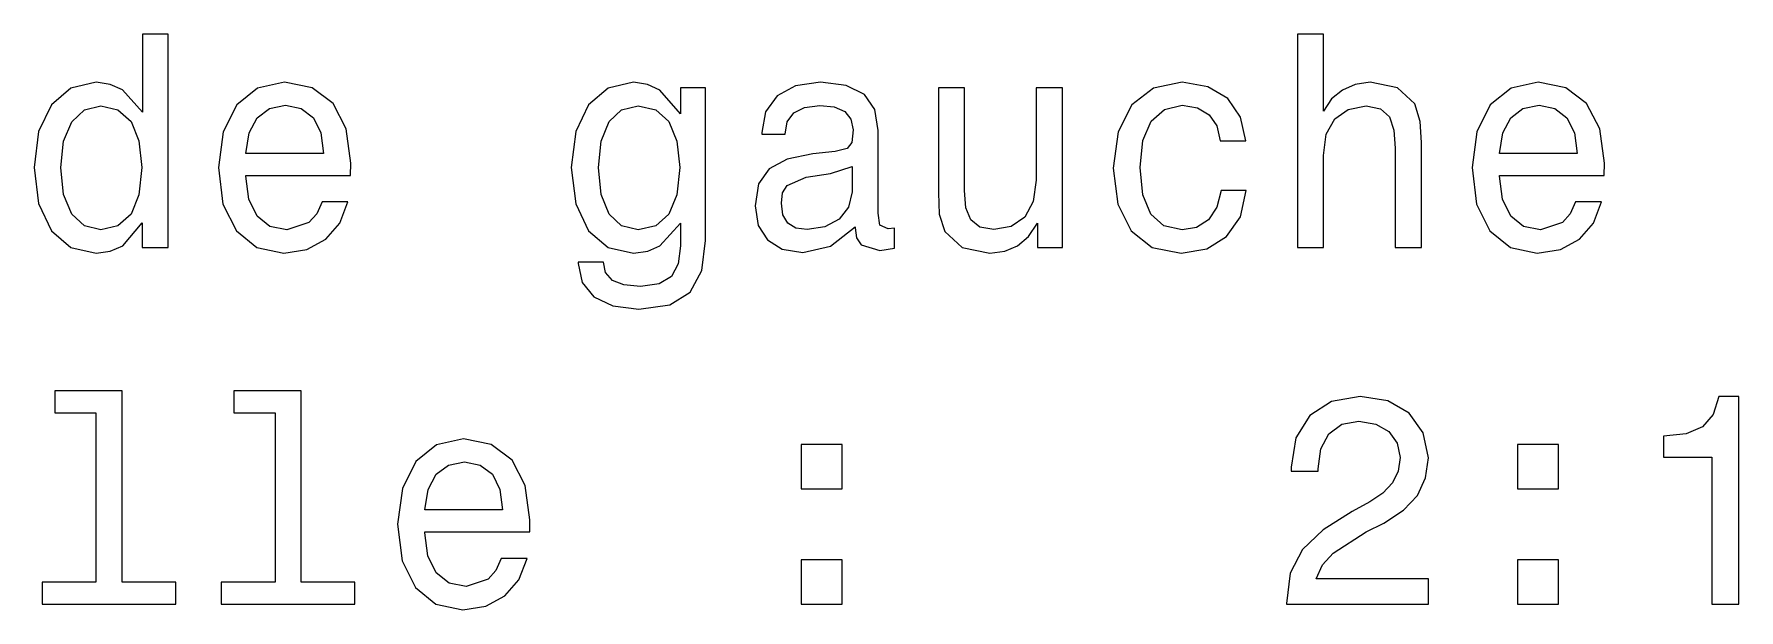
# Model space of a CAD drawing. Extents: x 0 to 420, y 0 to 297.
# Drawn here: x 313.13 to 342.03, y 87.82 to 97.58 of the extents above; entities that cross this region are included whole.
import ezdxf

# ---------------------------------------------------------------- set-up
doc = ezdxf.new("R2010")
doc.units = 0

msp = doc.modelspace()

# ---------------------------------------------------------------- linework, layer by layer
at = {"color": 7, "lineweight": 13}
for points in [[(314.956421, 94.376961), (314.956421, 93.958374), (315.400238, 93.958374), (315.400238, 97.579414), (314.961487, 97.579414), (314.961487, 96.253044), (314.623566, 96.63633), (314.416809, 96.727104), (314.179779, 96.762405), (313.751099, 96.661545), (313.418243, 96.37912), (313.201385, 95.925232), (313.125732, 95.315002), (313.201385, 94.704773), (313.418243, 94.245834), (313.751099, 93.958374), (314.179779, 93.862556), (314.416809, 93.897858), (314.628632, 93.988632)], [(334.544312, 93.958374), (334.988129, 93.958374), (334.988129, 95.521774), (335.033508, 95.879845), (335.179779, 96.14209), (335.406708, 96.303474), (335.70932, 96.363991), (335.951385, 96.31356), (336.102692, 96.177391), (336.178345, 95.950447), (336.203552, 95.647858), (336.203552, 93.958374), (336.647339, 93.958374), (336.647339, 95.738632), (336.627167, 96.096703), (336.536407, 96.394257), (336.238861, 96.666588), (335.774872, 96.762405), (335.522705, 96.727104), (335.305847, 96.631287), (335.124298, 96.479988), (334.988129, 96.273216), (334.988129, 97.579414), (334.544312, 97.579414)], [(316.716522, 95.183876), (318.49173, 95.183876), (318.496765, 95.390648), (318.416077, 95.970619), (318.194183, 96.404343), (317.841156, 96.666588), (317.372131, 96.762405), (316.913208, 96.661545), (316.560181, 96.37912), (316.333221, 95.920189), (316.252533, 95.315002), (316.328186, 94.694687), (316.555145, 94.240791), (316.903107, 93.958374), (317.356995, 93.862556), (317.750366, 93.928116), (318.073151, 94.099586), (318.310181, 94.371918), (318.44635, 94.735031), (318.007599, 94.735031), (317.916809, 94.533302), (317.785675, 94.382004), (317.412476, 94.260971), (317.125031, 94.316444), (316.908173, 94.492958), (316.766937, 94.780418), (316.716522, 95.168747)], [(324.508301, 94.079414), (324.508301, 96.666588), (324.084686, 96.666588), (324.084686, 96.227829), (323.736694, 96.626244), (323.524872, 96.727104), (323.287842, 96.762405), (322.859161, 96.661545), (322.526306, 96.37912), (322.309448, 95.925232), (322.233826, 95.315002), (322.309448, 94.69973), (322.526306, 94.245834), (322.859161, 93.958374), (323.287842, 93.862556), (323.529907, 93.897858), (323.731659, 93.988632), (324.084686, 94.371918), (324.084686, 93.988632), (324.044342, 93.686043), (323.93338, 93.469177), (323.721558, 93.343102), (323.403839, 93.297714), (323.126465, 93.327972), (322.929779, 93.403618), (322.813782, 93.534744), (322.778473, 93.711258), (322.349792, 93.711258), (322.349792, 93.691086), (322.415375, 93.368317), (322.617096, 93.126244), (322.93985, 92.969902), (323.378632, 92.914429), (323.903107, 92.990074), (324.251099, 93.201889), (324.447784, 93.570045)], [(327.045044, 94.311401), (327.045044, 94.296272), (327.070251, 94.124802), (327.145905, 94.003761), (327.463623, 93.907944), (327.710754, 93.948288), (327.710754, 94.291229), (327.604858, 94.2761), (327.463623, 94.34166), (327.438416, 94.543388), (327.438416, 95.945404), (327.377899, 96.303474), (327.201385, 96.555634), (326.893738, 96.706932), (326.460022, 96.762405), (326.036407, 96.701889), (325.723724, 96.530418), (325.527039, 96.26313), (325.461487, 95.910103), (325.461487, 95.879845), (325.859894, 95.879845), (325.895203, 96.09166), (326.006134, 96.242958), (326.187714, 96.333733), (326.444916, 96.369034), (326.692017, 96.343819), (326.86853, 96.268173), (326.974457, 96.137047), (327.009735, 95.95549), (326.989563, 95.743675), (326.908875, 95.637772), (326.707153, 95.587334), (326.328918, 95.546989), (325.895203, 95.456215), (325.587555, 95.29483), (325.406006, 95.042671), (325.350525, 94.669472), (325.40097, 94.336617), (325.557312, 94.0895), (325.809448, 93.933159), (326.15744, 93.877686), (326.626465, 93.983589)], [(330.560181, 96.666588), (330.116364, 96.666588), (330.116364, 95.103188), (330.065948, 94.740074), (329.919678, 94.477829), (329.692749, 94.316444), (329.395203, 94.266014), (329.158173, 94.306358), (329.006866, 94.427391), (328.921143, 94.634163), (328.90097, 94.926674), (328.90097, 96.666588), (328.457153, 96.666588), (328.457153, 94.88633), (328.47229, 94.528259), (328.568115, 94.230705), (328.860596, 93.958374), (329.32962, 93.862556), (329.581787, 93.897858), (329.798645, 93.988632), (329.98526, 94.144974), (330.136536, 94.371918), (330.136536, 93.958374), (330.560181, 93.958374)], [(333.233093, 95.76889), (333.671844, 95.76889), (333.581055, 96.172348), (333.364197, 96.490074), (333.026306, 96.68676), (332.587555, 96.762405), (332.103394, 96.661545), (331.73526, 96.37912), (331.503265, 95.920189), (331.422577, 95.304916), (331.49823, 94.694687), (331.725159, 94.240791), (332.083221, 93.958374), (332.572418, 93.862556), (333.006134, 93.938202), (333.344055, 94.150017), (333.576019, 94.482872), (333.67688, 94.926674), (333.253265, 94.926674), (333.177612, 94.644257), (333.036407, 94.432434), (332.834686, 94.301315), (332.587555, 94.260971), (332.279907, 94.32653), (332.058014, 94.528259), (331.921844, 94.856071), (331.876465, 95.320045), (331.921844, 95.773933), (332.063049, 96.101746), (332.290009, 96.303474), (332.587555, 96.374077), (332.849792, 96.32869), (333.046478, 96.2127), (333.177612, 96.021057)], [(337.968689, 95.183876), (339.743896, 95.183876), (339.748932, 95.390648), (339.668243, 95.970619), (339.44635, 96.404343), (339.093323, 96.666588), (338.624298, 96.762405), (338.165375, 96.661545), (337.812347, 96.37912), (337.585388, 95.920189), (337.5047, 95.315002), (337.580353, 94.694687), (337.807281, 94.240791), (338.155273, 93.958374), (338.609161, 93.862556), (339.002533, 93.928116), (339.325317, 94.099586), (339.562347, 94.371918), (339.698517, 94.735031), (339.259735, 94.735031), (339.168976, 94.533302), (339.037842, 94.382004), (338.664642, 94.260971), (338.377167, 94.316444), (338.160309, 94.492958), (338.019104, 94.780418), (337.968689, 95.168747)], [(314.255432, 96.363991), (314.547943, 96.293388), (314.769836, 96.096703), (314.90097, 95.76889), (314.951385, 95.315002), (314.90097, 94.856071), (314.769836, 94.528259), (314.547943, 94.32653), (314.255432, 94.260971), (313.978058, 94.32653), (313.766235, 94.528259), (313.625031, 94.861115), (313.57962, 95.315002), (313.625031, 95.763847), (313.766235, 96.09166), (313.978058, 96.293388)], [(316.716522, 95.557076), (316.772003, 95.90506), (316.908173, 96.162262), (317.114929, 96.318604), (317.387268, 96.374077), (317.654572, 96.318604), (317.861328, 96.162262), (317.987427, 95.90506), (318.032806, 95.557076)], [(322.692749, 95.315002), (322.738129, 95.763847), (322.874298, 96.096703), (323.086121, 96.293388), (323.36853, 96.363991), (323.666077, 96.293388), (323.888, 96.096703), (324.02417, 95.763847), (324.074585, 95.315002), (324.02417, 94.856071), (323.888, 94.528259), (323.666077, 94.32653), (323.36853, 94.260971), (323.086121, 94.32653), (322.874298, 94.528259), (322.738129, 94.861115)], [(337.968689, 95.557076), (338.024139, 95.90506), (338.160309, 96.162262), (338.367096, 96.318604), (338.639435, 96.374077), (338.906708, 96.318604), (339.113495, 96.162262), (339.239563, 95.90506), (339.284973, 95.557076)], [(326.994629, 94.906502), (326.934113, 94.644257), (326.772705, 94.44252), (326.53064, 94.311401), (326.233093, 94.266014), (326.041443, 94.291229), (325.905273, 94.371918), (325.81955, 94.51313), (325.794342, 94.709816), (325.814514, 94.88633), (325.895203, 95.012405), (326.217957, 95.153618), (326.626465, 95.214134), (326.994629, 95.335175)], [(314.174744, 91.159386), (314.174744, 88.284744), (313.261902, 88.284744), (313.261902, 87.911545), (315.526306, 87.911545), (315.526306, 88.284744), (314.61853, 88.284744), (314.61853, 91.532585), (313.47876, 91.532585), (313.47876, 91.159386)], [(317.210754, 91.159386), (317.210754, 88.284744), (316.297943, 88.284744), (316.297943, 87.911545), (318.562347, 87.911545), (318.562347, 88.284744), (317.654572, 88.284744), (317.654572, 91.532585), (316.514801, 91.532585), (316.514801, 91.159386)], [(334.357727, 87.911545), (336.763336, 87.911545), (336.763336, 88.345261), (334.862061, 88.345261), (334.967957, 88.582291), (335.149506, 88.778976), (335.70932, 89.137047), (336.006866, 89.288345), (336.339722, 89.505203), (336.576752, 89.75737), (336.712921, 90.054916), (336.763336, 90.392815), (336.677612, 90.816444), (336.440582, 91.1493), (336.077454, 91.361115), (335.608459, 91.43676), (335.124298, 91.351028), (334.756134, 91.113991), (334.519104, 90.735756), (334.438416, 90.236473), (334.438416, 90.165871), (334.897339, 90.165871), (334.897339, 90.206215), (334.942749, 90.549156), (335.078918, 90.801315), (335.295776, 90.9627), (335.583221, 91.018173), (335.875732, 90.967743), (336.09259, 90.84166), (336.233795, 90.644974), (336.284241, 90.397858), (336.248932, 90.165871), (336.153107, 89.969185), (335.99173, 89.797714), (335.769836, 89.646416), (335.47229, 89.485031), (334.978027, 89.172348), (334.630066, 88.8395), (334.423279, 88.436043), (334.357727, 87.926674)], [(341.56955, 87.911545), (342.028473, 87.911545), (342.028473, 91.43676), (341.685547, 91.43676), (341.594757, 91.129128), (341.413208, 90.922348), (341.135834, 90.801315), (340.752533, 90.760971), (340.752533, 90.402901), (341.56955, 90.402901)], [(319.752533, 89.137047), (321.527771, 89.137047), (321.532806, 89.343819), (321.452118, 89.92379), (321.230194, 90.357513), (320.877197, 90.619759), (320.408173, 90.715576), (319.949219, 90.614716), (319.596191, 90.332291), (319.369263, 89.87336), (319.288574, 89.268173), (319.364227, 88.647858), (319.591156, 88.193962), (319.939148, 87.911545), (320.393036, 87.815727), (320.786407, 87.881287), (321.109161, 88.052757), (321.346191, 88.325089), (321.482361, 88.688202), (321.04361, 88.688202), (320.95282, 88.486473), (320.821716, 88.335175), (320.448517, 88.214142), (320.161041, 88.269615), (319.944183, 88.446129), (319.802979, 88.733589), (319.752533, 89.121918)], [(326.132233, 89.868317), (326.828186, 89.868317), (326.828186, 90.619759), (326.132233, 90.619759)], [(338.276306, 89.868317), (338.97229, 89.868317), (338.97229, 90.619759), (338.276306, 90.619759)], [(319.752533, 89.510246), (319.808014, 89.858231), (319.944183, 90.115433), (320.15097, 90.271774), (320.423279, 90.327248), (320.690582, 90.271774), (320.897339, 90.115433), (321.023438, 89.858231), (321.068817, 89.510246)], [(326.132233, 87.911545), (326.828186, 87.911545), (326.828186, 88.662987), (326.132233, 88.662987)], [(338.276306, 87.911545), (338.97229, 87.911545), (338.97229, 88.662987), (338.276306, 88.662987)]]:
    msp.add_lwpolyline(points, close=True, dxfattribs=at)

doc.saveas('drawing.dxf')
